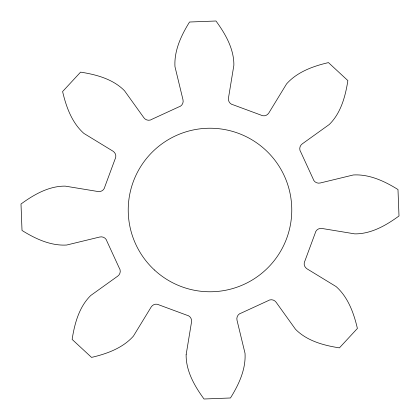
<?xml version="1.0" encoding="UTF-8"?>
<svg xmlns="http://www.w3.org/2000/svg" width="420" height="420" viewBox="0 0 420 420"><rect width="100%" height="100%" fill="white"/><g stroke="black" fill="none" stroke-linecap="round" stroke-linejoin="round"><path stroke-width="0.63" d="M186.128 354.774C185.955 371.128 194.654 386.185 204.02 399L230.465 397.981C238.749 384.699 245.973 369.364 245.028 353.33L237.001 320.197A5.938 5.938 0 0 1 241.353 313.016L267.813 300.846A5.938 5.938 0 0 1 276.098 302.216L295.491 329.254C306.936 340.935 323.726 345.434 339.413 347.87L357.394 328.456C353.855 313.205 348.122 297.25 336.116 286.582L307.015 268.826A5.938 5.938 0 0 1 305.014 260.673L315.121 233.357A5.938 5.938 0 0 1 321.946 228.47L354.774 233.872C371.128 234.045 386.185 225.346 399 215.98L397.981 189.535C384.699 181.251 369.364 174.027 353.33 174.972L320.197 182.999A5.938 5.938 0 0 1 313.016 178.647L300.846 152.187A5.938 5.938 0 0 1 302.216 143.903L329.254 124.509C340.935 113.064 345.434 96.275 347.87 80.588L328.456 62.606C313.205 66.145 297.25 71.878 286.582 83.885L268.826 112.985A5.938 5.938 0 0 1 260.673 114.986L233.357 104.879A5.938 5.938 0 0 1 228.47 98.054L233.872 65.226C234.045 48.872 225.346 33.815 215.98 21L189.535 22.018C181.251 35.301 174.027 50.636 174.972 66.67L182.999 99.802A5.938 5.938 0 0 1 178.647 106.985L152.187 119.154A5.938 5.938 0 0 1 143.903 117.784L124.509 90.746C113.064 79.065 96.275 74.566 80.588 72.13L62.606 91.544C66.145 106.796 71.878 122.75 83.885 133.418L112.985 151.174A5.938 5.938 0 0 1 114.986 159.327L104.879 186.643A5.938 5.938 0 0 1 98.054 191.531L65.226 186.128C48.872 185.955 33.815 194.654 21 204.02L22.018 230.465C35.301 238.749 50.636 245.973 66.67 245.028L99.802 237.001A5.938 5.938 0 0 1 106.985 241.353L119.154 267.813A5.938 5.938 0 0 1 117.784 276.098L90.746 295.491C79.065 306.936 74.566 323.726 72.13 339.413L91.544 357.394C106.796 353.855 122.75 348.122 133.418 336.116L151.174 307.015A5.938 5.938 0 0 1 159.327 305.014L186.643 315.121A5.938 5.938 0 0 1 191.531 321.946L186.128 354.774M154.439 269.997A81.769 81.769 0 0 0 289.737 228.118A81.769 81.769 0 0 0 185.819 131.885A81.769 81.769 0 0 0 154.439 269.997"/></g></svg>
